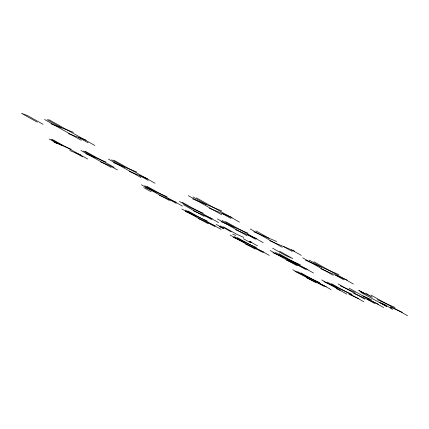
<?xml version="1.0" encoding="UTF-8"?>
<svg xmlns="http://www.w3.org/2000/svg" width="429" height="429" viewBox="0 0 429 429"><rect width="100%" height="100%" fill="white"/><g stroke="black" fill="none" stroke-linecap="round" stroke-linejoin="round"><path stroke-width="0.64" d="M68.592 133.719L86.063 140.117M50.89 123.825L73.413 132.32M129.301 171.434L147.517 178.662M100.531 161.894L109.256 165.39L117.374 169.927M69.766 150.531L80.904 155.019M113.46 162.607L136.781 172.056M209.196 208.199L232.089 217.482M85.864 153.759L106.022 162.023M192.685 198.933L221.707 210.891M54 142.149L71.23 149.265M269.653 240.728L294.675 251.179M159.218 195.174L176.105 202.252M193.49 210.821L212.237 218.72M253.764 231.799L276.726 241.516M235.628 229.751L256.901 238.755M145.501 187.575L167.074 196.766M203.266 213.202L190.889 207.909L179.424 201.48M221.08 221.632L248.016 233.188M320.753 268.785L347.308 280.137M198.139 218.479L215.358 225.906M305.502 260.215L338.889 274.64M232.668 234.078L235.773 235.419M251.818 242.358L249.394 241.307L257.572 245.865M185.323 211.39L207.234 220.967M286.341 260.13L308.017 269.594M219.455 226.748L223.589 228.555L216.195 224.388M243.731 237.376L237.157 234.497L223.429 226.85M402.273 312.301L390.133 306.976L392.551 309.465L384.786 304.526L379.333 302.236L386.856 306.547L360.719 292.326L364.553 293.516L358.741 290.438L372.351 297.281L365.771 293.13M245.517 244.042L263.953 252.145M272.967 252.681L300.311 264.752M377.177 299.614L395.002 307.502M353.657 293.307L378.496 304.284M233.119 237.178L256.472 247.565M340.218 285.794L355.212 292.481M362.934 295.924L371.396 299.699M336.4 288.658L340.041 290.283M348.916 294.24L358.859 298.675M323.82 281.66L352.053 294.364M306.681 277.879L326.33 286.717M295.002 271.418L319.761 282.652M52.381 139.489L87.688 159.02M237.301 237.618L269.294 255.384M300.997 272.914L331.054 289.602M187.988 210.988L221.123 229.376M51.131 139.371L62.307 145.581M75.027 152.649L82.577 156.842M182.137 202.263L218.586 222.581M85.232 151.26L114.211 167.374M146.938 186.336L182.481 206.086M185.462 210.194L195.881 216.007M207.743 222.619L214.784 226.55M225.531 221.557L263.218 242.658M113.846 160.205L155.057 183.258M279.006 253.716L313.54 273.016M331.381 283.649L363.776 301.743M220.426 225.863L231.145 231.864M243.34 238.69L250.574 242.744M83.521 151.003L95.565 157.738M144.686 185.741L155.888 191.999M168.629 199.12L176.19 203.341M297.549 271.589L306.944 276.839M317.642 282.813L323.997 286.358M234.341 236.583L244.38 242.187M255.802 248.563L262.586 252.349M49.158 139.017L56.939 143.361M48.627 119.541L94.884 145.501M348.997 288.1L383.628 307.539M279.563 251.206L292.675 258.548L285.601 255.507L272.571 248.16M275.311 252.413L305.705 269.503M327.306 282.094L337.419 287.779M43.056 124.313L27.456 115.562L21.45 113.288L37.184 122.163M203.931 215.219L211.663 219.557M80.925 150.466L111.175 167.466M292.771 269.707L316.146 282.84M141.414 184.781L169.482 200.552M230.18 235.065L255.234 249.131M143.747 187.602L151.239 191.801M181.853 208.977L207.931 223.611M291.484 249.85L301.33 255.405M370.929 295.055L407.55 315.712M196.487 197.876L239.43 222.077M47.04 119.627L61.685 127.896M78.298 137.275L88.127 142.825M222.195 220.522L234.025 227.188M247.469 234.76L255.437 239.248M111.647 159.829L124.662 167.144M139.43 175.456L148.182 180.378M183.467 204.735L204.204 216.431M313.899 261.733L353.351 284.014M367.487 299.415L374.758 303.528M270.184 250.525L297.05 265.739M108.398 159.105L140.953 177.536M321.702 279.901L346.761 294.085M309.18 260.119L321.519 267.133M335.51 275.096L343.795 279.805M255.968 230.861L268.897 238.202M283.553 246.536L292.229 251.464M193.088 197.002L206.596 204.665M221.916 213.352L230.979 218.495M44.525 119.482L81.215 140.321M217.498 218.967L246.959 235.677M338.127 283.95L364.827 299.152M302.702 257.813L333.188 275.289M250.22 228.973L282.25 247.313M188.277 195.635L221.868 214.822"/></g></svg>
